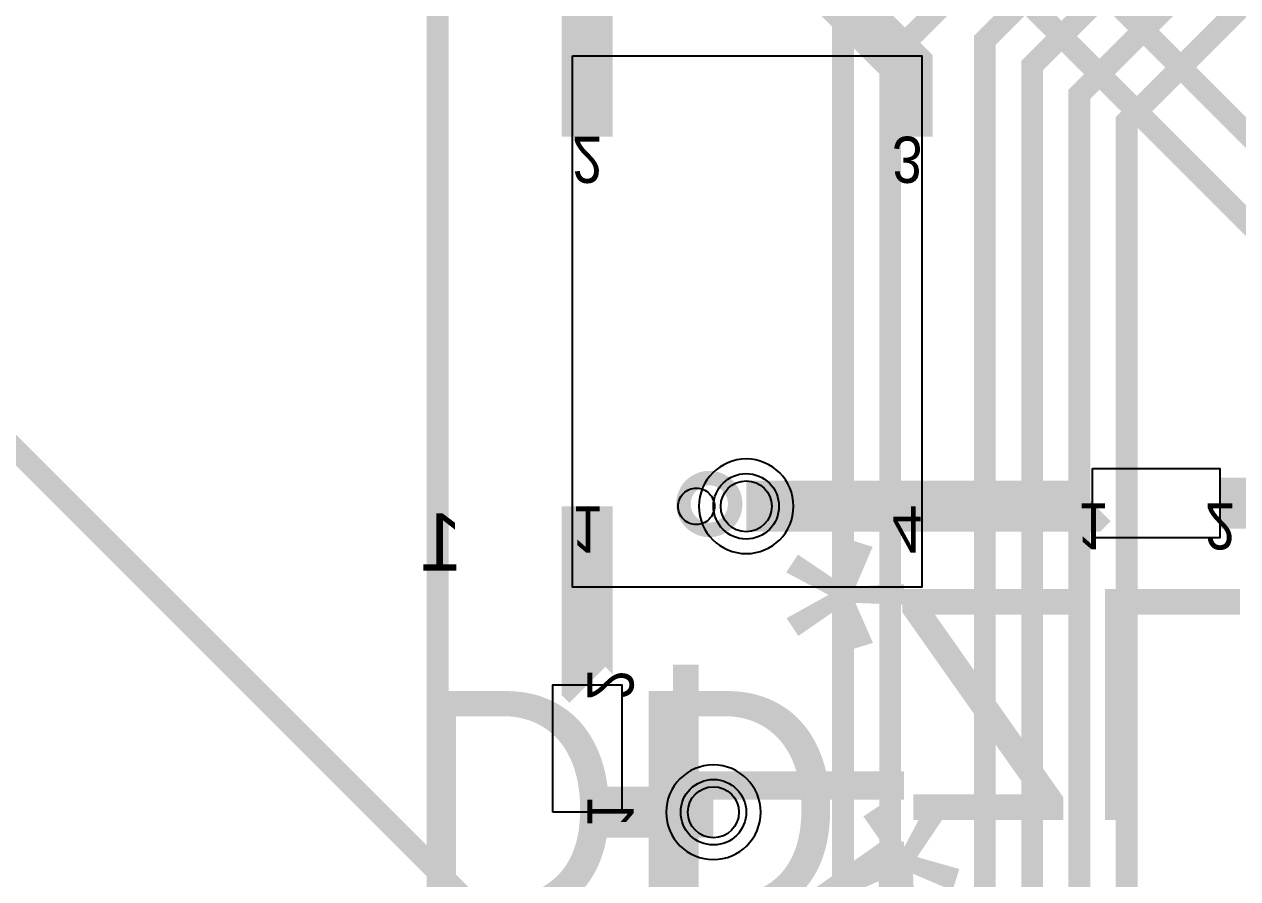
# Model space of a CAD drawing. Extents: x -41 to 146, y -37 to 163.
# Drawn here: x -0.79 to 15.89, y 38.28 to 50.03 of the extents above; entities that cross this region are included whole.
import ezdxf
from ezdxf.enums import TextEntityAlignment as Align

# ---------------------------------------------------------------- set-up
doc = ezdxf.new("R2010")
doc.units = 0
for name, color, linetype in [('ETCH_BOTTOM', 7, 'CONTINUOUS'), ('ETCH_GND', 5, 'CONTINUOUS'), ('ETCH_PWR', 6, 'CONTINUOUS'), ('ETCH_TOP', 4, 'CONTINUOUS'), ('MANUFACTURING_NO_PROBE_BOTTOM', 8, 'CONTINUOUS'), ('PACKAGE_GEOMETRY_ASSEMBLY_TOP', 12, 'CONTINUOUS'), ('PACKAGE_GEOMETRY_PIN_NUMBER', 10, 'CONTINUOUS'), ('PIN_SOLDERMASK_BOTTOM', 17, 'CONTINUOUS'), ('PIN_SOLDERMASK_TOP', 18, 'CONTINUOUS'), ('REF_DES_SILKSCREEN_TOP', 24, 'CONTINUOUS')]:
    doc.layers.add(name, color=color, linetype=linetype)

# ---------------------------------------------------------------- blocks, each defined once
blk = doc.blocks.new('VIA0700X0300')
at = {"layer": 'ETCH_BOTTOM'}
blk.add_circle((0, 0), 0.35, dxfattribs=at)
at = {"layer": 'ETCH_GND'}
blk.add_circle((0, 0), 0.35, dxfattribs=at)
at = {"layer": 'ETCH_PWR'}
blk.add_circle((0, 0), 0.35, dxfattribs=at)
at = {"layer": 'ETCH_TOP'}
blk.add_circle((0, 0), 0.35, dxfattribs=at)
at = {"layer": 'PIN_SOLDERMASK_BOTTOM'}
blk.add_circle((0, 0), 0.45, dxfattribs=at)
at = {"layer": 'PIN_SOLDERMASK_TOP'}
blk.add_circle((0, 0), 0.45, dxfattribs=at)
blk = doc.blocks.new('F236')
at = {"layer": 'PACKAGE_GEOMETRY_ASSEMBLY_TOP'}
blk.add_lwpolyline([(-0.2, -6.19), (4.6, -6.19), (4.6, 1.11), (-0.2, 1.11)], close=True, dxfattribs=at)
blk.add_lwpolyline([(1.5, 0.25, 0.414214), (1.25, 0, 0.414214), (1.5, -0.25, 0.414214), (1.75, 0, 0.414214), (1.5, 0.25)], format="xyb", close=True, dxfattribs=at)
at = {"layer": 'REF_DES_SILKSCREEN_TOP', "width": 0.991811}
blk.add_text('DD*', height=3.175, dxfattribs=at).set_placement((-2.54, 2.54))
blk = doc.blocks.new('F56')
at = {"layer": 'PACKAGE_GEOMETRY_ASSEMBLY_TOP'}
blk.add_lwpolyline([(0, -0.475), (1.75, -0.475), (1.75, 0.475), (0, 0.475)], close=True, dxfattribs=at)
at = {"layer": 'REF_DES_SILKSCREEN_TOP', "width": 0.991811}
blk.add_text('ZL*', height=3.175, dxfattribs=at).set_placement((-2.747, 1.179))

msp = doc.modelspace()

# ---------------------------------------------------------------- linework, layer by layer
at = {"layer": 'ETCH_BOTTOM'}
for points, const_width in [([(24.0119, 25.2313), (24.0119, 39.3129), (16.1763, 47.1485), (16.1763, 47.1507), (5.9247, 57.4023), (5.9247, 72.444), (10.7344, 77.2537), (17.0291, 77.2537), (17.0626, 77.2872)], 0.3), ([(11.7606, 22.0297), (10.4748, 22.0297), (8.8808, 23.6237), (8.8769, 23.6237), (8.0164, 24.4842), (8.0164, 24.489), (4.8901, 27.6153), (4.8901, 70.8622)], 0.3), ([(6.9786, 69.455), (6.9786, 57.5556), (24.6619, 39.8723), (24.6619, 22.0076)], 0.3), ([(7.9189, 52.88), (11.3447, 49.4542), (11.3447, 48.4802)], 0.7), ([(6.9447, 48.4802), (6.9447, 50.6765)], 0.7), ([(6.9447, 43.4002), (6.9447, 40.9484), (6.9475, 40.9456)], 0.7), ([(11.3447, 43.4002), (9.1315, 43.4002)], 0.7), ([(11.3447, 43.4002), (13.8489, 43.4002), (13.8915, 43.4428)], 0.7), ([(15.6415, 43.4428), (17.0672, 43.4428)], 0.7), ([(6.9475, 39.1956), (8.681, 39.1956)], 0.7)]:
    msp.add_lwpolyline(points, dxfattribs=dict(at, const_width=const_width))
at = {"layer": 'ETCH_GND'}
for points in [[(9.1315, 44.0503, 1), (9.1315, 42.7501, 1)], [(8.681, 39.8457, 1), (8.681, 38.5455, 1)]]:
    msp.add_lwpolyline(points, format="xyb", close=True, dxfattribs=at)
at = {"layer": 'ETCH_TOP', "const_width": 0.3}
for points in [[(2.72, 84.2394), (1.0446, 84.2394), (-3.3823, 79.8125), (-3.3823, 46.6508), (6.6034, 36.6651), (6.6034, 21.0658), (6.9078, 20.7614), (12.3699, 20.7614), (13.7309, 22.1224), (14.5591, 22.1224), (15.0106, 22.5739), (15.0106, 23.6558)], [(18.7441, 63.37), (18.7441, 58.2647), (10.4606, 49.9812), (10.4606, 23.6558)], [(20.7441, 63.37), (20.7441, 59.2011), (11.1106, 49.5676), (11.1106, 23.6558)], [(12.4106, 23.6558), (12.4106, 49.8042), (22.7487, 60.1423), (22.7487, 63.3654), (22.7441, 63.37)], [(23.2441, 63.37), (23.2441, 59.6413), (13.0606, 49.4578), (13.0606, 23.6558)], [(23.7441, 63.37), (23.7441, 59.097), (13.7106, 49.0635), (13.7106, 23.6558)], [(24.2441, 63.37), (24.2441, 58.5719), (14.3606, 48.6884), (14.3606, 23.6558)]]:
    msp.add_lwpolyline(points, dxfattribs=at)
at = {"layer": 'MANUFACTURING_NO_PROBE_BOTTOM', "const_width": 0.2}
msp.add_lwpolyline([(8.9805, 43.4316, 1), (8.2687, 43.4316, 1)], format="xyb", close=True, dxfattribs=at)

# ---------------------------------------------------------------- block references
at = {"xscale": -1}
for name, p, rotation in [('F56', (6.9475, 39.1956), 270), ('F236', (6.9447, 43.4002), 180), ('F56', (13.8915, 43.4428), 180)]:
    msp.add_blockref(name, p, dxfattribs=dict(at, rotation=rotation))
at = {"layer": 'ETCH_TOP'}
for p in [(6.9447, 50.6765), (9.1315, 43.4002), (8.681, 39.1956)]:
    msp.add_blockref('VIA0700X0300', p, dxfattribs=at)

# ---------------------------------------------------------------- texts
at = {"layer": 'MANUFACTURING_NO_PROBE_BOTTOM', "text_generation_flag": 2}
msp.add_text('1', height=0.7874, dxfattribs=at).set_placement((5.2282, 42.5166))
at = {"layer": 'PACKAGE_GEOMETRY_PIN_NUMBER', "text_generation_flag": 2, "width": 0.88}
for s, rotation, p in [('2', 180, (6.9447, 48.4802)), ('3', 180, (11.3447, 48.4802)), ('1', 180, (6.9447, 43.4002)), ('4', 180, (11.3447, 43.4002)), ('1', 180, (13.8915, 43.4428)), ('2', 180, (15.6415, 43.4428)), ('2', 270, (6.9475, 40.9456)), ('1', 270, (6.9475, 39.1956))]:
    msp.add_text(s, height=0.635, rotation=rotation, dxfattribs=at).set_placement(p, align=Align.CENTER)

doc.saveas('drawing.dxf')
